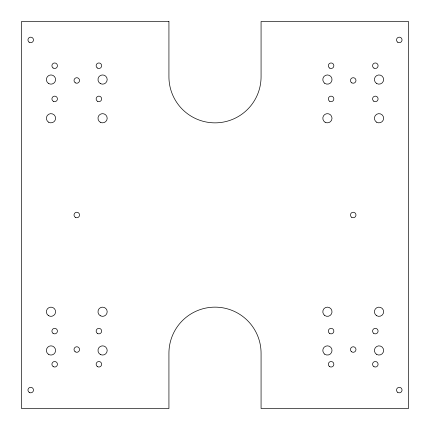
<?xml version="1.0" encoding="UTF-8"?>
<svg xmlns="http://www.w3.org/2000/svg" width="430" height="430" viewBox="0 0 430 430"><rect width="100%" height="100%" fill="white"/><g stroke="black" fill="none" stroke-linecap="round" stroke-linejoin="round"><path stroke-width="0.64" d="M168.931 21.5L21.5 21.5L21.5 408.5L168.931 408.5L168.931 353.213A46.069 46.069 0 0 1 215 307.144A46.069 46.069 0 0 1 261.069 353.213L261.069 408.5L408.5 408.5L408.5 21.5L261.069 21.5L261.069 76.787A46.069 46.069 0 0 1 215 122.856A46.069 46.069 0 0 1 168.931 76.787L168.931 21.5M75.406 82.866A2.763 2.763 0 0 0 79.55 80.469A2.763 2.763 0 0 0 75.406 78.077A2.763 2.763 0 0 0 75.406 82.866M97.519 101.292A2.763 2.763 0 0 0 101.663 98.9A2.763 2.763 0 0 0 97.519 96.508A2.763 2.763 0 0 0 97.519 101.292M97.287 67.978A2.763 2.763 0 0 0 101.652 66A2.763 2.763 0 0 0 97.76 63.21A2.763 2.763 0 0 0 97.287 67.978M53.062 67.978A2.763 2.763 0 0 0 57.421 66A2.763 2.763 0 0 0 53.53 63.21A2.763 2.763 0 0 0 53.062 67.978M53.288 101.292A2.763 2.763 0 0 0 57.437 98.9A2.763 2.763 0 0 0 53.288 96.508A2.763 2.763 0 0 0 53.288 101.292M48.3 83.296A4.606 4.606 0 0 0 55.572 80.001A4.606 4.606 0 0 0 49.084 75.352A4.606 4.606 0 0 0 48.3 83.296M48.681 122.238A4.606 4.606 0 0 0 55.594 118.25A4.606 4.606 0 0 0 48.681 114.262A4.606 4.606 0 0 0 48.681 122.238M100.281 122.238A4.606 4.606 0 0 0 107.194 118.25A4.606 4.606 0 0 0 100.281 114.262A4.606 4.606 0 0 0 100.281 122.238M100.281 83.538A4.606 4.606 0 0 0 107.194 79.55A4.606 4.606 0 0 0 100.281 75.562A4.606 4.606 0 0 0 100.281 83.538M29.106 42.178A2.763 2.763 0 0 0 33.465 40.2A2.763 2.763 0 0 0 29.573 37.41A2.763 2.763 0 0 0 29.106 42.178M75.406 217.392A2.763 2.763 0 0 0 79.55 215A2.763 2.763 0 0 0 75.406 212.608A2.763 2.763 0 0 0 75.406 217.392M351.606 217.247A2.763 2.763 0 0 0 355.965 215.269A2.763 2.763 0 0 0 352.073 212.484A2.763 2.763 0 0 0 351.606 217.247M397.675 42.178A2.763 2.763 0 0 0 402.039 40.2A2.763 2.763 0 0 0 398.142 37.41A2.763 2.763 0 0 0 397.675 42.178M397.675 392.316A2.763 2.763 0 0 0 402.039 390.343A2.763 2.763 0 0 0 398.142 387.554A2.763 2.763 0 0 0 397.675 392.316M29.331 392.466A2.763 2.763 0 0 0 33.481 390.069A2.763 2.763 0 0 0 29.331 387.677A2.763 2.763 0 0 0 29.331 392.466M376.712 122.238A4.606 4.606 0 0 0 383.619 118.25A4.606 4.606 0 0 0 376.712 114.262A4.606 4.606 0 0 0 376.712 122.238M324.731 83.296A4.606 4.606 0 0 0 331.998 80.001A4.606 4.606 0 0 0 325.515 75.352A4.606 4.606 0 0 0 324.731 83.296M325.112 122.238A4.606 4.606 0 0 0 332.019 118.25A4.606 4.606 0 0 0 325.112 114.262A4.606 4.606 0 0 0 325.112 122.238M376.712 83.538A4.606 4.606 0 0 0 383.619 79.55A4.606 4.606 0 0 0 376.712 75.562A4.606 4.606 0 0 0 376.712 83.538M373.718 101.147A2.763 2.763 0 0 0 378.077 99.169A2.763 2.763 0 0 0 374.186 96.384A2.763 2.763 0 0 0 373.718 101.147M373.944 68.123A2.763 2.763 0 0 0 378.094 65.731A2.763 2.763 0 0 0 373.944 63.334A2.763 2.763 0 0 0 373.944 68.123M329.719 101.292A2.763 2.763 0 0 0 333.863 98.9A2.763 2.763 0 0 0 329.719 96.508A2.763 2.763 0 0 0 329.719 101.292M351.831 82.866A2.763 2.763 0 0 0 355.981 80.469A2.763 2.763 0 0 0 351.831 78.077A2.763 2.763 0 0 0 351.831 82.866M329.719 68.123A2.763 2.763 0 0 0 333.863 65.731A2.763 2.763 0 0 0 329.719 63.334A2.763 2.763 0 0 0 329.719 68.123M351.606 351.778A2.763 2.763 0 0 0 355.965 349.8A2.763 2.763 0 0 0 352.073 347.01A2.763 2.763 0 0 0 351.606 351.778M329.488 333.347A2.763 2.763 0 0 0 333.852 331.369A2.763 2.763 0 0 0 329.96 328.584A2.763 2.763 0 0 0 329.488 333.347M324.731 354.196A4.606 4.606 0 0 0 331.998 350.901A4.606 4.606 0 0 0 325.515 346.252A4.606 4.606 0 0 0 324.731 354.196M373.718 333.347A2.763 2.763 0 0 0 378.077 331.369A2.763 2.763 0 0 0 374.186 328.584A2.763 2.763 0 0 0 373.718 333.347M329.719 366.666A2.763 2.763 0 0 0 333.863 364.269A2.763 2.763 0 0 0 329.719 361.877A2.763 2.763 0 0 0 329.719 366.666M376.712 315.738A4.606 4.606 0 0 0 383.619 311.75A4.606 4.606 0 0 0 376.712 307.762A4.606 4.606 0 0 0 376.712 315.738M324.731 315.496A4.606 4.606 0 0 0 331.998 312.202A4.606 4.606 0 0 0 325.515 307.552A4.606 4.606 0 0 0 324.731 315.496M373.944 366.666A2.763 2.763 0 0 0 378.094 364.269A2.763 2.763 0 0 0 373.944 361.877A2.763 2.763 0 0 0 373.944 366.666M376.712 354.438A4.606 4.606 0 0 0 383.619 350.45A4.606 4.606 0 0 0 376.712 346.462A4.606 4.606 0 0 0 376.712 354.438M97.287 333.347A2.763 2.763 0 0 0 101.652 331.369A2.763 2.763 0 0 0 97.76 328.584A2.763 2.763 0 0 0 97.287 333.347M48.3 315.496A4.606 4.606 0 0 0 55.572 312.202A4.606 4.606 0 0 0 49.084 307.552A4.606 4.606 0 0 0 48.3 315.496M48.3 354.196A4.606 4.606 0 0 0 55.572 350.901A4.606 4.606 0 0 0 49.084 346.252A4.606 4.606 0 0 0 48.3 354.196M97.519 366.666A2.763 2.763 0 0 0 101.663 364.269A2.763 2.763 0 0 0 97.519 361.877A2.763 2.763 0 0 0 97.519 366.666M53.288 366.666A2.763 2.763 0 0 0 57.437 364.269A2.763 2.763 0 0 0 53.288 361.877A2.763 2.763 0 0 0 53.288 366.666M100.281 354.438A4.606 4.606 0 0 0 107.194 350.45A4.606 4.606 0 0 0 100.281 346.462A4.606 4.606 0 0 0 100.281 354.438M100.281 315.738A4.606 4.606 0 0 0 107.194 311.75A4.606 4.606 0 0 0 100.281 307.762A4.606 4.606 0 0 0 100.281 315.738M75.175 351.778A2.763 2.763 0 0 0 79.539 349.8A2.763 2.763 0 0 0 75.642 347.01A2.763 2.763 0 0 0 75.175 351.778M53.062 333.347A2.763 2.763 0 0 0 57.421 331.369A2.763 2.763 0 0 0 53.53 328.584A2.763 2.763 0 0 0 53.062 333.347"/></g></svg>
